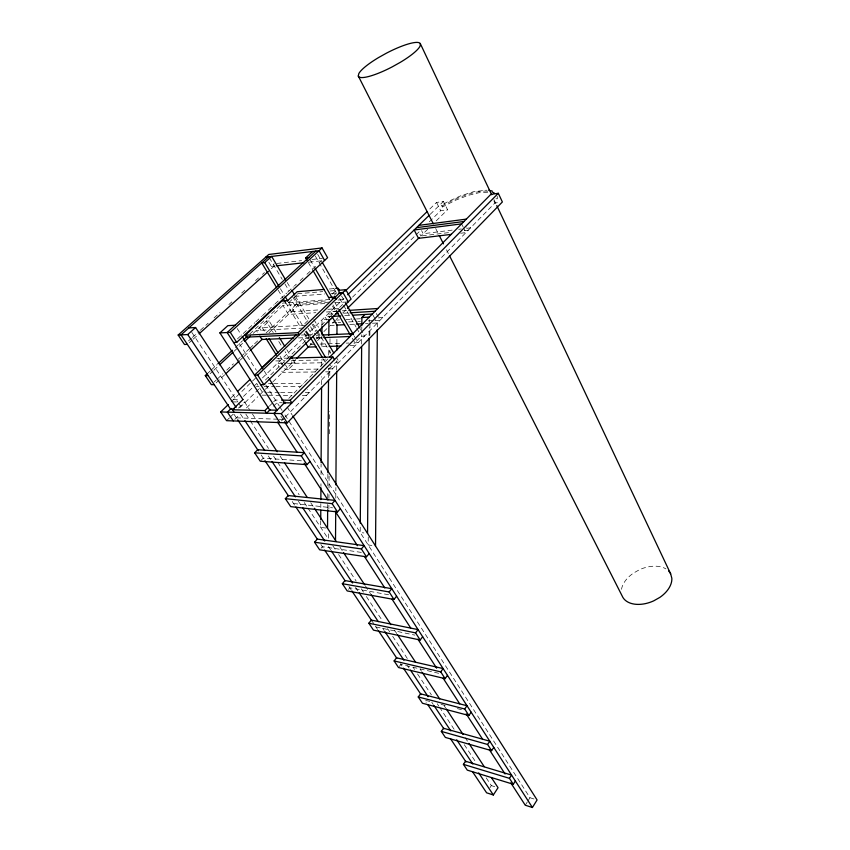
<?xml version="1.0" encoding="UTF-8"?>
<svg xmlns="http://www.w3.org/2000/svg" width="850" height="850" viewBox="0 0 850 850"><rect width="100%" height="100%" fill="white"/><g stroke="black" fill="none" stroke-linecap="round" stroke-linejoin="round"><path stroke-width="0.64" stroke-dasharray="4.25 3.19" d="M320.726 520.774L320.684 527.383L327.537 528.264M320.811 507.556L320.832 503.593M320.949 486.402L320.96 483.756M321.024 474.513L321.087 463.93M321.598 384.614L321.651 376.688M321.714 366.106L321.757 359.497M321.842 346.279L321.906 335.707M321.98 325.125L322.012 319.844L328.918 319.441M327.664 508.449L327.686 504.475M327.728 497.866L327.771 492.586M327.813 485.977L327.888 474.077M328.525 377.591L328.589 368.348M328.684 355.13L328.727 348.521M328.674 538.146L328.716 532.854M328.865 509.086L328.897 505.123M328.939 498.514L328.971 494.551M329.014 487.942L329.088 476.053M329.375 433.787L329.524 411.336M329.757 375.668L329.811 367.742M329.906 353.207L329.928 350.572M329.981 342.646L330.002 338.683M335.803 498.142L335.877 487.581M336.696 370.016L336.759 360.772M336.876 343.602L336.908 338.321M360.241 527.181L360.198 532.493L363.874 532.961M361.664 344.069L361.739 334.783M361.781 329.471L361.803 326.814M369.134 335.686L369.197 327.717M369.24 322.405L369.261 319.759M368.252 536.998L368.188 544.956L375.53 545.976M369.877 335.314L369.973 323.372M377.347 326.974L377.379 322.989L375.487 319.621M487.751 191.144A45.167 15.183 -27.3 0 0 442.032 206.083L441.564 205.169L447.844 201.673L460.87 195.744L473.397 191.749L486.508 190.156M487.751 192.217L479.527 192.589L467.999 195.394L455.186 200.366L442.51 206.986L442.096 206.04M525.258 805.216L527.276 801.996M527.946 800.934L529.954 797.725L288.533 420.516M489.993 787.663L491.332 785.602L486.221 777.867M399.33 666.485L400.913 664.392L438.674 673.296M348.5 589.379L349.807 587.807L388.801 594.787M321.013 548.261L322.373 546.699L362.695 552.606M261.024 460.445L263.266 458.129L302.196 460.87M329.248 368.932L335.962 362.1L339.139 362.036L336.483 357.553M281.392 420.984L284.453 417.86M285.388 416.914L494.891 203.023L499.885 202.321M288.798 398.374L327.898 358.891M273.594 406.172L277.1 402.656L282.019 402.741M269.28 406.194L272.797 402.677M273.668 401.795L275.432 400.042L280.351 400.116M234.823 419.379L239.87 414.407M246.479 407.894L257.805 396.727M260.164 394.4L264.414 390.214M265.359 389.279L271.968 382.766M272.914 381.841L295.566 359.507M309.719 345.557L312.556 342.763M316.328 339.044L320.11 335.314M323.882 331.596L329.545 326.017M335.484 320.163L330.098 325.476L337.004 325.104M336.154 319.504L338.034 317.634M342.763 312.991L346.534 309.262M427.709 229.256L420.846 236.024L418.678 231.837M436.209 220.873L447.536 209.716L443.413 201.429L436.549 202.449L427.986 210.758M292.953 359.592L295.003 362.897L288.331 369.484L285.579 365.075M317.496 340.669L320.248 337.949L316.88 332.286M265.413 380.046L311.111 335.304M301.421 335.049L311.854 334.571L316.614 329.928M321.353 325.284L325.146 321.576M328.939 317.858L331.776 315.074M326.368 311.993L335.527 311.397L344.101 303.014M238.51 408.053L244.598 402.092M226.567 420.676L229.415 417.881M230.361 416.957L233.197 414.173M239.838 407.671L260.674 387.228M352.569 297.096L415.087 235.769M416.033 234.844L420.771 230.191M429.303 221.829L440.672 210.683L447.536 209.716M243.493 396.419L254.862 385.337M255.266 384.944L256.753 383.488L262.374 392.222L266.273 392.254M262.438 377.942L343.931 298.467M430.153 214.37L443.413 201.429M231.157 401.795L255.425 378.239M304.799 323.648L308.295 320.269M334.167 295.29L336.781 292.761M231.306 397.534L235.992 392.998M332.138 294.132L336.515 289.914M216.155 382.84L224.804 374.659M240.178 360.103L243.068 357.372M244.024 356.458L249.794 350.997M269.014 332.796L297.84 305.501M214.242 381.937L216.166 380.131M217.133 379.217L222.891 373.777M226.727 370.143L233.452 363.789M238.255 359.252L240.178 357.436M241.134 356.533L248.816 349.276M249.773 348.362L253.619 344.739M254.575 343.825L259.377 339.288M266.103 332.945L297.744 303.036L327.686 300.794M275.953 332.042L269.152 321.024L262.204 327.537L265.636 333.062M288.766 302.611L298.308 293.654M207.23 373.777L210.141 371.057M211.108 370.154L216.92 364.724M235.333 347.522L242.112 341.179M249.857 333.944L282.901 303.057L285.823 302.834L253.204 333.381M210.077 373.766L212.957 371.078M213.913 370.175L218.705 365.691M234.037 351.326L243.621 342.359M237.426 338.906L242.25 334.411M243.217 333.519L254.798 322.745M255.765 321.853L261.556 316.466M262.523 315.562L267.346 311.079M268.313 310.176L274.104 304.789M275.071 303.896L286.663 293.123M287.629 292.23L293.42 286.843M294.387 285.94L296.31 284.144M300.178 280.553L303.067 277.865M306.935 274.274L315.626 266.199M319.483 262.608L321.417 260.812M189.306 342.624L192.238 339.979M193.216 339.097L198.093 334.698M271.331 268.696L274.252 266.05M188.445 340.946L191.409 338.279M192.398 337.397L199.304 331.181M200.292 330.289L208.186 323.191M214.104 317.868L220.023 312.534M228.905 304.544L231.869 301.888M241.729 293.006L245.682 289.457M255.542 280.585L258.506 277.918M262.459 274.369L264.424 272.595M268.866 262.267L271.331 266.379L274.284 263.723M452.158 230.116L423.172 233.718L421.568 230.584M458.734 229.298L461.369 228.979M466.639 228.321L470.592 227.832L469.529 225.654M422.163 235.864L451.138 232.305M464.312 230.69L468.265 230.212L466.65 226.939M460.647 233.24L465.917 232.602L463.771 228.236M276.877 263.436L301.591 260.631M311.993 259.452L322.394 258.273M271.331 266.379L275.23 265.944M309.028 262.183L324.615 260.451M329.269 289L334.411 288.564M297.649 293.717L322.713 291.624M330.183 290.998L336.834 290.445M294.78 296.395L324.7 293.973M331.203 293.452L336.409 293.027M288.447 302.642L330.363 299.466M338.098 300.018L344.611 299.529M328.801 302.143L282.976 305.511L288.384 314.447L315.881 312.672M324.838 303.546L294.908 305.713L291.582 300.156M335.24 302.791L346.959 301.952M291.21 311.769L318.729 309.921M327.898 309.304L338.385 308.603M337.046 311.153L330.48 311.578L332.35 314.797M342.306 310.813L347.565 310.473M333.03 313.894L327.771 314.224L329.651 317.443M343.538 313.236L348.797 312.906M331.957 316.455L325.051 316.88L326.942 320.099M344.749 315.69L350.009 315.371M269.152 321.024L266.22 321.194L273.211 332.488M336.791 320.089L339.426 319.94M345.993 319.568L355.194 319.037M356.511 318.962L360.453 318.739M378.845 317.688L382.787 317.464L381.544 315.233M336.738 322.596L332.796 322.809L330.278 318.516M338.045 322.522L340.68 322.384M348.564 321.948L356.447 321.513M357.754 321.449L360.389 321.3M368.273 320.864L373.522 320.578M374.839 320.514L380.088 320.227L378.834 317.985M304.916 325.242L259.282 327.696L262.087 332.191M349.796 324.434L356.362 324.094M365.564 323.606L368.188 323.467M372.438 323.244L377.379 322.989M303.227 328.068L256.307 330.48L257.72 332.733M305.681 335.761L310.93 335.538M316.168 335.304L320.099 335.123M298.456 337.928L308.89 337.482L305.108 331.203M309.464 338.183L302.919 338.459L304.874 341.7M316.019 337.918L322.575 337.641M320.248 337.949L317.305 338.077L315.956 335.814M313.831 344.293L310.888 344.399L308.157 339.873M320.067 344.069L326.623 343.836M327.93 343.783L339.734 343.358M346.279 343.124L348.904 343.028M354.152 342.837L358.084 342.688L352.867 333.678M322.564 346.619L327.803 346.439M350.083 345.684L355.321 345.504L354.014 343.251M276.856 358.381L288.586 358.094M275.804 360.931L285.196 360.729M291.454 360.591L327.951 359.794M295.003 362.897L292.06 362.961L285.079 351.666M282.317 363.545L277.1 363.641L279.14 366.902M287.544 363.439L324.094 362.737M318.059 369.081L285.398 369.527L278.524 358.519M328.504 368.942L332.424 368.889L330.384 365.479M315.191 371.971L282.551 372.332L279.82 367.986M325.635 371.864L329.556 371.811L328.185 369.548M268.451 383.488L272.351 383.478M273.658 383.478L303.567 383.456M256.371 386.399L258.974 386.399M264.169 386.41L274.571 386.431M275.868 386.442L300.56 386.495M267.58 392.264L279.289 392.349M280.585 392.36L294.908 392.477M305.309 392.551L309.219 392.583L307.328 389.544M262.023 395.154L267.229 395.207M268.526 395.229L291.933 395.473M302.345 395.579L306.244 395.622L304.98 393.592M233.113 399.404L240.476 399.521M232.316 401.88L237.235 401.965M236.385 417.849L277.791 419.209M279.087 419.252L282.965 419.379M293.558 503.529L332.562 507.832M375.955 627.003L414.874 635.12M429.771 701.431L424.756 700.124L426.233 702.334M441.065 704.374L446.08 705.681M457.364 708.624L462.389 709.931M491.332 785.602L494.7 786.654M529.954 797.725L534.714 799.213M441.564 205.169L442.478 206.964M495.964 198.751L497.356 198.804L497.197 196.318M234.037 414.332L236.98 418.742M261.163 454.973L264.223 459.574M292.209 501.511L295.152 505.92M320.918 544.531L323.138 547.857M348.914 586.468L351.124 589.783M371.354 620.096L374.68 625.09M375.424 626.195L377.634 629.51M400.456 663.712L401.933 665.922M240.497 414.046L244.163 419.56M268.345 456.004L271.277 460.413M298.392 501.266L301.325 505.686M328.44 546.539L330.639 549.854M355.555 587.393L358.487 591.812M382.67 628.246L384.136 630.456M407.596 665.794L409.062 667.994M431.779 702.227L433.245 704.438M191.771 332.329L237.809 401.976M238.531 403.081L241.453 407.501M245.841 414.141L249.496 419.666M250.229 420.771L268.494 448.407M273.604 456.152L299.179 494.838M304.289 502.584L307.211 507.004M307.944 508.109L328.408 539.059M332.786 545.7L335.707 550.12M338.629 554.54L356.171 581.071M361.282 588.816L363.471 592.131M366.392 596.551L382.468 620.872M387.589 628.617L389.778 631.933M392.7 636.352L407.309 658.463M413.153 667.303L414.619 669.513M417.541 673.944L431.428 694.949M437.272 703.789L438.728 705.999M439.461 707.104L454.07 729.215M464.302 744.696L475.989 762.386M244.417 401.816L249.518 409.572M252.429 414.014L256.073 419.56M280.128 456.152L283.039 460.583M310.739 502.722L313.661 507.163M339.894 547.081L342.816 551.512M365.404 585.894L370.504 593.651M394.559 630.243L396.748 633.569M420.07 669.056L421.526 671.277M444.125 705.649L445.581 707.869M465.258 737.811L467.447 741.136M280.904 416.16L283.762 420.612M239.254 343.517L256.392 370.303M265.678 384.806L279.257 406.013M279.969 407.129L282.104 410.476M284.962 414.938L287.821 419.401M237.246 328.599L241.517 335.314M264.308 371.142L268.579 377.868M287.098 406.969L292.081 414.811M280.075 356.246L284.888 363.97M278.789 341.509L281.584 346.024M286.832 349.679L290.233 355.183M278.141 290.094L282.922 298.021M285.653 302.547L300.656 327.431M304.066 333.083L307.636 339.001M306.404 330.926L309.761 336.515M323.202 358.87L325.221 362.228M280.394 288.703L284.495 295.513M288.586 302.313L302.919 326.145M306.329 331.819L309.06 336.356M269.322 257.805L282.211 279.353M284.909 283.868L288.957 290.647M292.506 296.586L307.179 321.141M310.558 326.783L315.286 334.688M308.093 328.302L311.854 334.571M313.374 324.158L316.689 329.736M317.358 330.852L330.65 353.164M287.172 282.466L291.221 289.255M295.269 296.055L309.453 319.834M312.152 324.36L316.2 331.16M294.429 297.479L297.744 303.036M313.884 319.504L318.538 327.346M308.327 262.469L312.322 269.354M328.631 297.5L329.8 299.508M332.945 304.938L336.94 311.822M352.24 338.215L354.896 342.805L361.346 336.239L364.533 336.111L363.216 333.806M332.52 306.202L335.527 311.397M310.165 259.781L314.107 266.592M334.783 302.377L339.044 309.751M315.297 256.052L336.345 292.708M339.639 298.435L342.922 304.162M343.581 305.309L356.086 327.08M356.745 328.217L359.369 332.807M317.698 254.331L321.767 261.428M341.509 295.896L345.047 302.09M360.591 329.216L362.557 332.658M372.969 315.138L374.861 318.506M376.327 313.501L378.207 316.859M435.678 228.491L438.079 233.219M446.473 249.762L448.874 254.49M436.549 202.449L440.672 210.683M461.614 223.879L463.229 227.152M493.946 199.569L496.772 205.562M493.871 200.866L494.891 203.023M621.509 589.305A26.658 17.117 -24.6 0 1 633.431 573.123L639.338 569.776A26.658 17.117 -24.6 0 1 665.911 568.873"/><path stroke-width="1.27" d="M320.737 519.456L320.79 510.202M320.864 499.619L320.939 487.73M321.098 462.612L321.576 387.26M321.916 334.379L321.969 326.453M327.537 528.264L327.654 509.766M327.898 472.759L328.514 380.237M328.812 335.304L328.918 319.441M335.516 540.419L335.718 511.36M335.899 484.936L336.685 371.344M336.834 350.2L336.866 344.919M336.94 334.358L337.004 325.104L331.957 316.455M360.272 523.196L361.643 346.726M361.813 325.497L361.877 317.528L364.926 314.468M367.551 533.439L369.112 338.332M375.53 545.976L377.326 329.619M358.296 76.001L358.817 73.589A34.999 7.406 -27.8 0 1 378.728 57.471L386.453 53.157A34.999 7.406 -27.8 0 1 420.304 43.616L420.187 45.857A34.999 7.406 -27.8 0 1 400.244 62.369L392.116 66.916A34.999 7.406 -27.8 0 1 358.296 76.001L433.277 223.762M510.85 782.935L525.258 805.216L532.398 807.5L537.094 799.956L292.793 415.926M513.283 784.274L509.458 778.345L511.562 775.083L465.534 761.239L463.42 764.362L467.288 770.132L513.283 784.274L515.376 781.012M472.621 771.853L486.614 792.816L493.34 794.973L498.058 787.706L491.502 777.729M491.587 750.667L487.592 744.472L489.791 741.2L443.541 728.269L441.331 731.404L445.368 737.428L491.587 750.667L493.765 747.394M468.892 715.498L464.706 709.006L467.001 705.734L420.559 693.834L418.253 696.968L422.471 703.258L468.892 715.498L471.166 712.215M394.124 660.949L440.725 671.861L443.116 668.578L396.514 657.815L394.124 660.949L398.533 667.537L445.113 678.661L447.483 675.378M368.847 623.231L415.565 632.889L418.072 629.606L371.354 620.096L368.847 623.231L373.469 630.137L420.176 640.018L422.663 636.746M342.359 583.706L389.151 591.972L391.776 588.689L344.973 580.571L342.359 583.706L347.204 590.941L393.986 599.463L396.599 596.179M314.564 542.226L361.377 548.941L364.129 545.668L317.305 539.112L314.564 542.226L319.653 549.822L366.467 556.824L369.197 553.552M285.356 498.652L332.138 503.646L335.027 500.395L288.235 495.55L285.356 498.652L290.711 506.632L337.503 511.944L340.372 508.693M254.649 452.816L301.314 455.887L304.353 452.657L257.656 449.735L254.649 452.816L260.27 461.221L306.967 464.652L309.984 461.412M228.299 404.568L220.692 411.953L226.567 420.676L287.236 422.854L502.371 201.971L498.302 193.29L490.811 194.395L329.757 357.011M220.692 411.953L281.318 413.621L498.302 193.29M281.573 400.127L290.179 400.254L332.902 357.021L334.464 359.646M285.069 402.135L273.902 413.419L279.82 422.588M270.087 409.689L266.581 413.217L264.881 410.592L232.464 409.774L234.154 412.324M264.881 410.592L268.398 407.076M296.512 358.572L308.773 346.481M347.48 308.337L419.22 237.628M260.674 384.689L263.84 384.689L351.114 299.051L345.801 289.701L339.288 290.243M231.168 408.436L227.386 412.133L233.261 420.909M347.714 294.769L429.207 215.294M232.464 409.774L242.93 399.553M296.183 334.879L254.554 375.158L257.709 375.137L345.801 289.701M345.259 291.051L427.04 211.682M298.138 332.69L299.37 334.73L246.436 337.142L245.214 335.197L298.138 332.69L335.027 297.001L336.186 299.019M237.873 391.181L250.07 379.387M261.322 368.486L271.639 358.509M334.029 298.254L339.713 292.761M225.771 373.745L239.222 361.006M250.75 350.094L262.278 339.171M214.232 384.668L211.363 384.668L205.296 375.583L207.23 373.777M217.887 363.821L232.422 350.243M243.079 340.276L246.957 336.653M219.661 364.788L233.081 352.229M244.587 341.456L250.336 336.069M233.559 342.497L236.704 342.369L327.59 257.688L322.044 247.934L268.759 254.479L178.171 335.027L184.503 344.494L187.351 344.377M245.214 335.197L281.743 301.144L287.608 300.688L297.171 291.731L324.137 289.436M315.849 251.079L227.163 332.541L277.312 410.582M269.588 409.764L219.895 332.902L230.308 332.371L322.044 247.934M306.999 260.174L305.671 257.879L312.662 251.472M219.895 332.902L227.821 325.656L235.099 325.242M199.07 333.816L268.398 271.331M178.171 335.027L187.733 334.539L195.585 327.516L242.962 399.596M276.781 287.831L261.768 262.947L264.701 262.608L271.639 256.413L285.823 280.192M268.706 256.764L181.018 334.879L230.35 408.818M418.88 225.367L466.321 219.119M416.521 227.662L463.973 221.499M461.614 223.879L414.163 229.968L418.498 238.329L451.435 234.356M265.784 257.125L319.047 250.697L324.615 260.451M305.671 257.879L308.848 257.507M276.537 265.795L303.822 262.767M335.697 288.447L338.257 288.235L339.405 290.233M339.012 292.814L342.911 292.496L348.256 301.856M328.631 297.5L335.027 297.001M348.882 310.388L377.793 308.507M335.654 313.735L338.279 313.565M350.104 312.821L375.073 311.259M332.934 316.402L340.808 315.924M352.633 315.212L372.342 314.022M361.877 317.528L369.293 317.103M188.849 327.909L195.585 327.516M336.664 325.125L344.547 324.711M356.362 324.094L362.939 323.744M322.724 335.006L352.867 333.678M293.239 338.141L261.949 339.479L259.834 336.101M323.882 337.588L350.094 336.483M316.009 346.842L308.146 347.108L305.533 342.784M329.12 346.396L340.914 345.993M289.892 358.062L332.902 357.021M205.296 375.583L208.165 375.562M283.252 402.762L291.858 402.911L290.179 400.254M230.52 409.073L234.398 409.158M269.312 410.019L277.079 410.21M488.686 190.23L492.203 191.038M418.253 696.968L464.706 709.006M441.331 731.404L487.592 744.472M463.42 764.362L509.458 778.345M237.713 419.847L258.336 450.744M264.966 460.679L288.533 495.986M295.896 507.025L317.252 539.028M324.615 550.056L345.228 580.954M351.858 590.888L371.737 620.681M378.367 630.615L396.78 658.197M403.399 668.132L421.079 694.609M427.709 704.544L443.902 728.822M450.532 738.756L465.991 761.919M187.733 334.539L236.098 407.416M244.896 420.665L264.679 450.479M272.011 461.518L295.46 496.857M302.791 507.896L324.774 541.025M331.373 550.959L352.623 582.983M359.221 592.918L378.282 621.626M384.869 631.561L403.931 660.269M410.529 670.204L428.113 696.702M433.978 705.543L450.829 730.936M456.694 739.766L472.823 764.065M478.678 772.894L493.34 794.973M256.806 420.665L277.217 451.711M284.506 462.804L307.094 497.176M314.383 508.268L336.249 541.535M343.538 552.628L364.682 584.779M371.237 594.766L390.915 624.697M397.471 634.684L415.692 662.405M422.259 672.382L439.748 698.997M446.314 708.974L463.069 734.485M468.902 743.357L484.213 766.636M277.514 422.025L296.958 452.094M304.162 463.239L327.93 499.991M335.123 511.137L357.457 545.668M364.661 556.803L384.816 587.998M392.02 599.133L410.752 628.097M417.945 639.232L436.677 668.196M443.158 678.226L459.723 703.843M466.204 713.872L482.768 739.489M489.249 749.519L505.091 774.021M301.314 455.887L306.967 464.652M332.138 503.646L337.503 511.944M361.377 548.941L366.467 556.824M389.151 591.972L393.986 599.463M415.565 632.889L420.176 640.018M440.725 671.861L445.113 678.661M281.318 413.621L287.236 422.854M284.484 421.728L532.398 807.5M230.308 332.371L236.704 342.369M257.709 375.137L263.84 384.689M242.229 336.441L262.884 368.911M269.291 378.983L284.962 403.612M269.078 338.576L278.014 352.931M266.156 338.704L276.462 355.215M279.353 337.556L284.793 346.364M290.913 356.288L292.272 358.487M283.603 299.147L284.962 301.41M310.441 337.631L322.533 357.754M264.701 262.608L279.034 286.429M285.175 296.639L287.906 301.187M312.938 336.377L325.709 357.68M291.901 290.392L294.599 294.918M319.866 329.577L333.827 353.079M312.991 270.502L328.95 298.042M336.94 311.822L350.243 334.772M314.755 267.729L332.478 298.392M339.044 309.751L353.483 334.741M322.426 262.576L340.191 293.601M345.451 302.791L359.933 328.068M439.28 235.577L443.477 243.854M449.48 255.68L622.232 596.116A26.658 17.117 -24.6 0 0 653.735 600.844L659.876 597.369A26.658 17.117 -24.6 0 0 671.829 578.223L670.661 573.856L496.772 205.562M420.304 43.616L491.683 194.767M668.706 571.083A26.658 17.117 -24.6 0 1 670.661 573.856M492.235 192.047A45.167 15.183 -27.3 0 1 494.753 193.492"/></g></svg>
